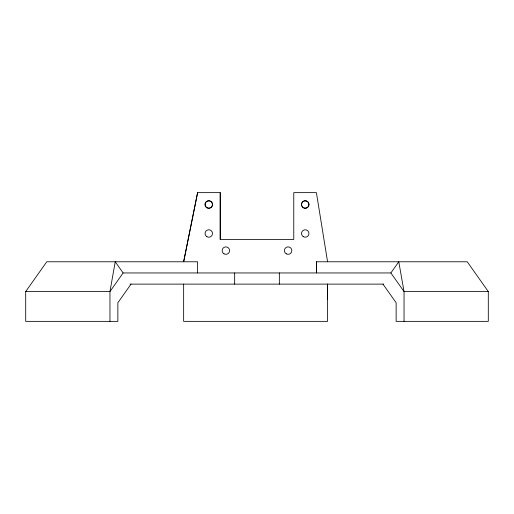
<?xml version="1.0" encoding="UTF-8"?>
<svg xmlns="http://www.w3.org/2000/svg" width="514" height="514" viewBox="0 0 514 514"><rect width="100%" height="100%" fill="white"/><g stroke="black" fill="none" stroke-linecap="round" stroke-linejoin="round"><path stroke-width="0.77" d="M327.572 261.78L316.406 192.634L293.77 192.641L293.77 239.46L220.23 239.46L220.236 192.634L197.601 192.641L183.646 261.78L197.607 192.634M234.66 284.12L234.66 272.953M316.399 261.78L316.399 272.953L316.406 261.78L467.232 261.78L488.3 291.566L488.3 321.359L396.14 321.359L396.14 302.74L382.975 284.12M404.043 321.359L404.043 291.566L398.774 261.78L390.871 272.953L123.129 272.953L109.957 291.566L109.957 321.359M131.025 284.12L117.86 302.74L117.86 321.359L25.7 321.359L25.7 291.566L46.768 261.78L197.607 261.78L197.607 272.953M130.01 284.12L383.759 284.12M25.7 291.566L109.957 291.566L115.226 261.78L123.129 272.953M488.3 291.566L404.043 291.566L390.871 272.953M327.579 299.283L327.579 284.12L327.579 321.366L183.646 321.359L183.646 284.12M279.346 272.953L279.346 284.12M220.23 192.641L220.23 239.46M224.027 253.832A3.726 3.726 0 0 0 229.61 250.607A3.726 3.726 0 0 0 224.027 247.382A3.726 3.726 0 0 0 224.027 253.832M206.917 207.733A3.726 3.726 0 0 0 212.5 204.508A3.726 3.726 0 0 0 206.917 201.282A3.726 3.726 0 0 0 206.917 207.733A3.726 3.726 0 0 0 212.5 204.508A3.726 3.726 0 0 0 206.917 201.282A3.726 3.726 0 0 0 206.917 207.733M206.917 236.723A3.726 3.726 0 0 0 212.5 233.497A3.726 3.726 0 0 0 206.917 230.272A3.726 3.726 0 0 0 206.917 236.723M286.259 253.832A3.726 3.726 0 0 0 291.849 250.607A3.726 3.726 0 0 0 286.259 247.382A3.726 3.726 0 0 0 286.259 253.832M303.376 236.716A3.72 3.72 0 0 0 308.953 233.497A3.72 3.72 0 0 0 303.376 230.278A3.72 3.72 0 0 0 303.376 236.716M303.369 207.733A3.726 3.726 0 0 0 308.959 204.508A3.726 3.726 0 0 0 303.369 201.282A3.726 3.726 0 0 0 303.369 207.733A3.726 3.726 0 0 0 308.959 204.508A3.726 3.726 0 0 0 303.369 201.282A3.726 3.726 0 0 0 303.369 207.733"/></g></svg>
